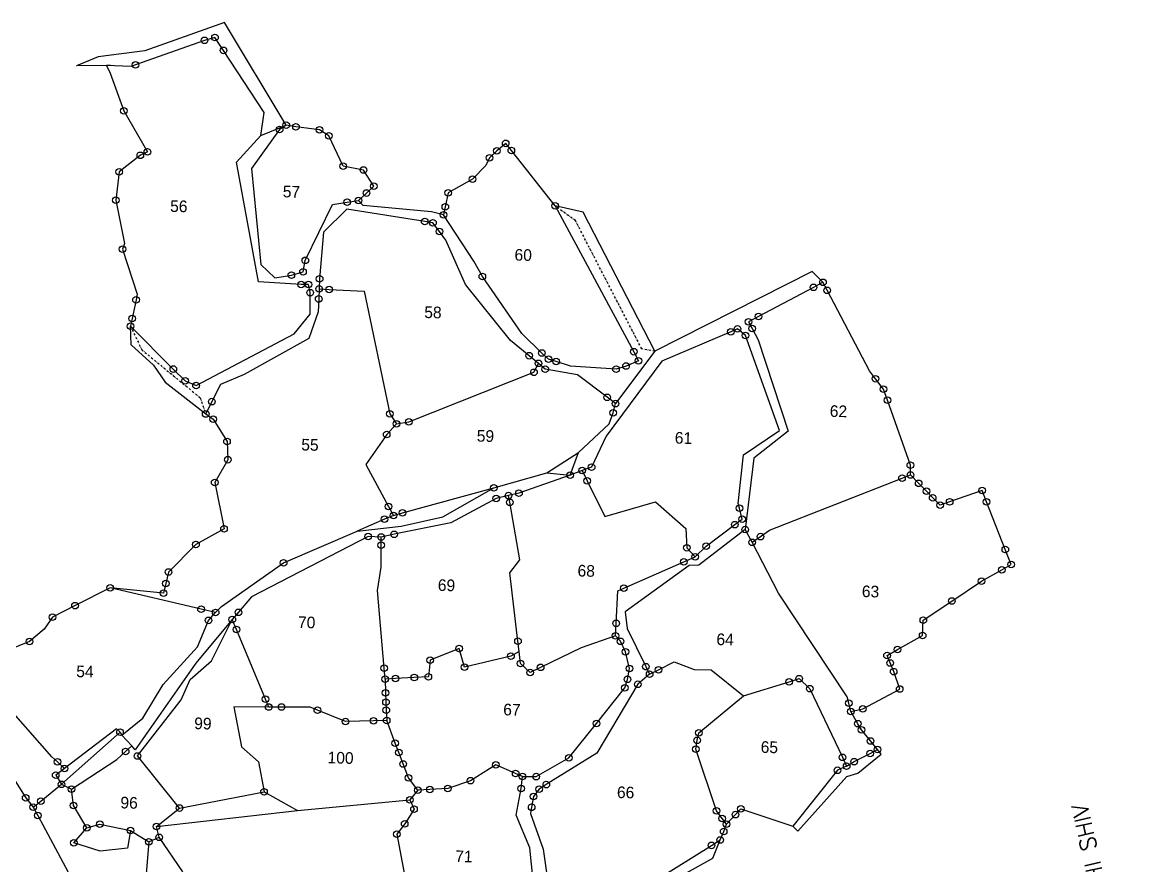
# Model space of a CAD drawing. Header units: metres. Extents: x 266268 to 268660, y 2140798 to 2142438.
# Drawn here: x 267799 to 268649, y 2141797 to 2142438 of the extents above; entities that cross this region are included whole.
import ezdxf

# ---------------------------------------------------------------- set-up
doc = ezdxf.new("R2010")
doc.units = ezdxf.units.M
doc.header["$LTSCALE"] = 0.3
doc.linetypes.add('DASHDOT', pattern=[1, 0.5, -0.25, 0, -0.25])
for name, color, linetype in [('OFF', 1, 'Continuous'), ('POLY_PARCEL', 6, 'Continuous'), ('POLY_ROAD', 30, 'Continuous'), ('POLY_WATER', 4, 'Continuous'), ('SYM_STONE', 1, 'Continuous'), ('TEXT_MAPOUT', 7, 'Continuous'), ('TEXT_PARCEL', 7, 'Continuous'), ('V_BOUND_LINE', 7, 'Continuous'), ('V_BOUND_STREAM_LINE', 7, 'DASHDOT')]:
    doc.layers.add(name, color=color, linetype=linetype)
doc.styles.get("Standard").update_dxf_attribs({"font": 'simplex.shx'})
doc.styles.add('TEXT_MAP', font='', dxfattribs={"height": 1.8})
doc.styles.get('TEXT_MAP').set_extended_font_data('Kruti Dev 050')

msp = doc.modelspace()

# ---------------------------------------------------------------- linework, layer by layer
at = {"layer": 'OFF'}
for p, q in [((267856.59, 2142411.84), (267840.26, 2142405.13)), ((267980.1, 2142352.14), (267999.56, 2142359.96)), ((268225.19, 2142293.82), (268203.83, 2142298.6)), ((268399.15, 2142248.82), (268407.24, 2142240.55)), ((267881.71, 2142193.14), (267881.17, 2142207.23)), ((268388.17, 2141823.49), (268384.47, 2141827.12)), ((267895.21, 2141815.21), (267903.06, 2141818.73))]:
    msp.add_line(p, q, dxfattribs=at)
at = {"layer": 'POLY_PARCEL'}
for p, q in [((268024.53, 2142235.51), (268032.18, 2142235.11)), ((268032.18, 2142235.11), (268058.66, 2142233.74)), ((268058.66, 2142233.74), (268078.24, 2142140.53)), ((268187.72, 2142172.16), (268191.18, 2142178.97)), ((268092.56, 2142134.47), (268187.72, 2142172.16)), ((268078.24, 2142140.53), (268083.36, 2142133.07)), ((268083.36, 2142133.07), (268075.82, 2142124.91)), ((268083.36, 2142133.07), (268092.56, 2142134.47)), ((268075.82, 2142124.91), (268059.87, 2142102)), ((268197.48, 2142095.79), (268221.5, 2142111.17)), ((268059.87, 2142102), (268077.23, 2142070.16)), ((268224.33, 2142097.44), (268228.15, 2142089.65)), ((268228.15, 2142089.65), (268241.46, 2142062.59)), ((268366.63, 2142052.05), (268467.28, 2142091.61)), ((268467.28, 2142091.61), (268473.66, 2142094.12)), ((268087.78, 2142065.29), (268157.12, 2142084.36)), ((268169.32, 2142073.34), (268168.42, 2142078.43)), ((268177.07, 2142029.56), (268169.32, 2142073.34)), ((268241.46, 2142062.59), (268280, 2142073.75)), ((268280, 2142073.75), (268303.1, 2142053.42)), ((268080.92, 2142063.41), (268074.14, 2142060.45)), ((268077.23, 2142070.16), (268080.92, 2142063.41)), ((268080.92, 2142063.41), (268087.78, 2142065.29)), ((268074.14, 2142060.45), (268053.29, 2142051.35)), ((268071.61, 2142040.78), (268071.58, 2142046.97)), ((268303.1, 2142053.42), (268303.91, 2142038.84)), ((268353.45, 2142042.94), (268348.19, 2142052.59)), ((268353.45, 2142042.94), (268359.7, 2142047.26)), ((268359.7, 2142047.26), (268366.63, 2142052.05)), ((268071.7, 2142024.1), (268071.61, 2142040.78)), ((268303.91, 2142038.84), (268310.17, 2142031.91)), ((268373.42, 2142004.19), (268353.45, 2142042.94)), ((268169.39, 2142019.77), (268177.07, 2142029.56)), ((268068.92, 2142006.33), (268071.7, 2142024.1)), ((268175.55, 2141967.77), (268169.39, 2142019.77)), ((267934.79, 2141992.12), (267865.83, 2142008.35)), ((268073.88, 2141947.26), (268068.92, 2142006.33)), ((268425.57, 2141925.46), (268373.42, 2142004.19)), ((267945.89, 2141989.51), (267934.79, 2141992.12)), ((267942.74, 2141952.86), (267958.54, 2141984.21)), ((267961.64, 2141976.76), (267958.54, 2141984.21)), ((267983.7, 2141923.77), (267961.64, 2141976.76)), ((268249.68, 2141971.91), (268223.46, 2141962.77)), ((268130.97, 2141962.3), (268108.85, 2141953.29)), ((268134.86, 2141947.97), (268130.97, 2141962.3)), ((268176.48, 2141959.94), (268175.55, 2141967.77)), ((268223.46, 2141962.77), (268192.76, 2141947.91)), ((267926.66, 2141938.6), (267942.74, 2141952.86)), ((268108.85, 2141953.29), (268107.47, 2141940.79)), ((268170.22, 2141956.5), (268134.86, 2141947.97)), ((268176.48, 2141959.94), (268170.22, 2141956.5)), ((268177.56, 2141950.84), (268176.48, 2141959.94)), ((268074.58, 2141938.95), (268073.88, 2141947.26)), ((268184.84, 2141944.07), (268177.56, 2141950.84)), ((268192.76, 2141947.91), (268184.84, 2141944.07)), ((268275.58, 2141942.67), (268282.31, 2141946.07)), ((268282.31, 2141946.07), (268294.21, 2141952.09)), ((268294.21, 2141952.09), (268309.37, 2141946.4)), ((268309.37, 2141946.4), (268322.33, 2141946.08)), ((268322.33, 2141946.08), (268346.93, 2141926.14)), ((267919.58, 2141923.17), (267926.66, 2141938.6)), ((268082.5, 2141939.39), (268074.58, 2141938.95)), ((268074.58, 2141938.95), (268074.99, 2141928.57)), ((268096.82, 2141940.19), (268082.5, 2141939.39)), ((268107.47, 2141940.79), (268096.82, 2141940.19)), ((268346.93, 2141926.14), (268381.6, 2141936.97)), ((268381.6, 2141936.97), (268389.14, 2141939.32)), ((268389.14, 2141939.32), (268397.24, 2141931.69)), ((268074.99, 2141928.57), (268075.28, 2141921.38)), ((268397.24, 2141931.69), (268422.06, 2141879.54)), ((267821.54, 2141880.01), (267783.28, 2141923.45)), ((267886.52, 2141880.54), (267919.58, 2141923.17)), ((267986.2, 2141917.77), (267983.7, 2141923.77)), ((268075.28, 2141921.38), (268075.52, 2141915.3)), ((268312.96, 2141898.19), (268346.93, 2141926.14)), ((268426.81, 2141920.74), (268425.57, 2141925.46)), ((268428.49, 2141914.34), (268426.81, 2141920.74)), ((267986.2, 2141917.77), (267959.67, 2141917.79)), ((267959.67, 2141917.79), (267965.62, 2141887.58)), ((267995.85, 2141917.76), (267986.2, 2141917.77)), ((268017.61, 2141917.74), (267995.85, 2141917.76)), ((268023.16, 2141915.45), (268017.61, 2141917.74)), ((268044.55, 2141906.66), (268023.16, 2141915.45)), ((268075.52, 2141915.3), (268075.82, 2141907.58)), ((268065.75, 2141907.28), (268044.55, 2141906.66)), ((268075.82, 2141907.58), (268065.75, 2141907.28)), ((268082.35, 2141890.37), (268075.82, 2141907.58)), ((267828.88, 2141859.01), (267873.24, 2141898.7)), ((267870.53, 2141901.1), (267831.13, 2141871.07)), ((267873.24, 2141898.7), (267870.53, 2141901.1)), ((267873.24, 2141898.7), (267874.69, 2141896.45)), ((268311.73, 2141892.46), (268312.96, 2141898.19)), ((267877.53, 2141883.95), (267882.14, 2141888.15)), ((267965.62, 2141887.58), (267978.52, 2141876.22)), ((268085.09, 2141883.13), (268082.35, 2141890.37)), ((268310.66, 2141885.66), (268311.73, 2141892.46)), ((268326.27, 2141838.91), (268310.66, 2141885.66)), ((267825.83, 2141876.01), (267821.54, 2141880.01)), ((267836.47, 2141855.33), (267870.94, 2141877.95)), ((267870.94, 2141877.95), (267877.53, 2141883.95)), ((267918.39, 2141840.98), (267886.52, 2141880.54)), ((268088.38, 2141874.47), (268085.09, 2141883.13)), ((268422.06, 2141879.54), (268425.22, 2141872.89)), ((267831.13, 2141871.07), (267824.38, 2141865.92)), ((267831.13, 2141871.07), (267825.83, 2141876.01)), ((267978.52, 2141876.22), (267982.63, 2141853.38)), ((268092.38, 2141863.91), (268088.38, 2141874.47)), ((268158.7, 2141873.82), (268139.55, 2141861.78)), ((268173.78, 2141867.18), (268158.7, 2141873.82)), ((267824.38, 2141865.92), (267828.88, 2141859.01)), ((268099.52, 2141854.6), (268092.38, 2141863.91)), ((268139.55, 2141861.78), (268122.31, 2141855.88)), ((268178.99, 2141864.89), (268173.78, 2141867.18)), ((267813.05, 2141846.28), (267828.88, 2141859.01)), ((267828.88, 2141859.01), (267836.47, 2141855.33)), ((267837.86, 2141842.98), (267836.47, 2141855.33)), ((267918.39, 2141840.98), (267982.63, 2141853.38)), ((267982.63, 2141853.38), (268008, 2141839.16)), ((268099.52, 2141854.6), (268093.35, 2141847.13)), ((268108.51, 2141855.1), (268099.52, 2141854.6)), ((268122.31, 2141855.88), (268108.51, 2141855.1)), ((267807.34, 2141841.68), (267813.05, 2141846.28)), ((267848.07, 2141825.94), (267837.86, 2141842.98)), ((268008, 2141839.16), (268093.35, 2141847.13)), ((268093.35, 2141847.13), (268096.58, 2141840.04)), ((267900.92, 2141826.86), (267918.39, 2141840.98)), ((267900.92, 2141826.86), (268008, 2141839.16)), ((268096.58, 2141840.04), (268089.49, 2141828.99)), ((268330.69, 2141833.01), (268326.27, 2141838.91)), ((267838.22, 2141814.5), (267848.07, 2141825.94)), ((267848.07, 2141825.94), (267857.92, 2141828.67)), ((267857.92, 2141828.67), (267881.18, 2141823.84)), ((267903.06, 2141818.73), (267900.92, 2141826.86)), ((268089.49, 2141828.99), (268083.49, 2141821.17)), ((268333.98, 2141828.63), (268330.69, 2141833.01)), ((267881.18, 2141823.84), (267878.94, 2141810.51)), ((267881.18, 2141823.84), (267895.21, 2141815.21)), ((267920.91, 2141792.58), (267903.06, 2141818.73)), ((268083.49, 2141821.17), (268093.76, 2141766.69)), ((267858.05, 2141808.27), (267838.22, 2141814.5)), ((267878.94, 2141810.51), (267858.05, 2141808.27)), ((267895.21, 2141815.21), (267893.18, 2141791.19))]:
    msp.add_line(p, q, dxfattribs=at)
at = {"layer": 'POLY_ROAD'}
for p, q in [((267937.35, 2142424.47), (267885.07, 2142405.78)), ((267945.38, 2142426.6), (267937.35, 2142424.47)), ((267951.77, 2142416.85), (267945.38, 2142426.6)), ((267982.77, 2142369.58), (267951.77, 2142416.85)), ((267862.97, 2142405.44), (267840.26, 2142405.13)), ((267866.02, 2142405.3), (267862.97, 2142405.44)), ((267869.15, 2142405.15), (267866.02, 2142405.3)), ((267881.68, 2142404.56), (267869.15, 2142405.15)), ((267885.07, 2142405.78), (267881.68, 2142404.56)), ((267980.1, 2142352.14), (267982.77, 2142369.58)), ((268400.01, 2142236.72), (268358.29, 2142214.64)), ((268407.24, 2142240.55), (268400.01, 2142236.72)), ((268358.29, 2142214.64), (268350.69, 2142210.61)), ((268350.69, 2142210.61), (268353.4, 2142205.51)), ((268337.26, 2142202.96), (268284.73, 2142180.62)), ((268342.32, 2142205.11), (268337.26, 2142202.96)), ((268348.36, 2142200.07), (268342.32, 2142205.11)), ((268374.31, 2142127.94), (268348.36, 2142200.07)), ((268353.4, 2142205.51), (268358, 2142196.84)), ((268358, 2142196.84), (268380.84, 2142127.54)), ((268284.73, 2142180.62), (268242.6, 2142123.56)), ((268247.79, 2142141.32), (268249.7, 2142148.35)), ((268244.77, 2142132.95), (268247.79, 2142141.32)), ((268221.5, 2142111.17), (268244.77, 2142132.95)), ((268242.6, 2142123.56), (268231.5, 2142100.15)), ((268346.96, 2142109.39), (268374.31, 2142127.94)), ((268380.84, 2142127.54), (268354.7, 2142106.84)), ((268215.18, 2142093.97), (268221.5, 2142111.17)), ((268342.85, 2142072.53), (268346.96, 2142109.39)), ((268354.7, 2142106.84), (268348.19, 2142052.59)), ((268224.33, 2142097.44), (268215.18, 2142093.97)), ((268231.5, 2142100.15), (268224.33, 2142097.44)), ((268157.12, 2142084.36), (268197.48, 2142095.79)), ((268215.18, 2142093.97), (268176.32, 2142080.27)), ((268197.48, 2142095.79), (268215.18, 2142093.97)), ((268118.52, 2142062.37), (268157.12, 2142084.36)), ((268176.32, 2142080.27), (268168.42, 2142078.43)), ((268159.04, 2142076.24), (268124.47, 2142057.87)), ((268168.42, 2142078.43), (268159.04, 2142076.24)), ((268343.75, 2142068.9), (268342.85, 2142072.53)), ((268345.85, 2142060.45), (268343.75, 2142068.9)), ((268053.29, 2142051.35), (268086.88, 2142055.3)), ((268124.47, 2142057.87), (268081.53, 2142049.02)), ((268086.88, 2142055.3), (268118.52, 2142062.37)), ((268318.56, 2142040.1), (268340.37, 2142056.37)), ((268340.37, 2142056.37), (268345.85, 2142060.45)), ((268061.7, 2142047.32), (267973.08, 2142001.61)), ((267997.53, 2142027.35), (268053.29, 2142051.35)), ((268071.58, 2142046.97), (268061.7, 2142047.32)), ((268081.53, 2142049.02), (268071.58, 2142046.97)), ((268348.19, 2142052.59), (268312.93, 2142025.66)), ((268310.17, 2142031.91), (268318.56, 2142040.1)), ((268301.62, 2142028.17), (268310.17, 2142031.91)), ((267950.25, 2141994.21), (267997.53, 2142027.35)), ((268255.94, 2142008.13), (268301.62, 2142028.17)), ((268305.49, 2142025.42), (268257.09, 2141990.19)), ((268312.93, 2142025.66), (268305.49, 2142025.42)), ((268250.18, 2141981.34), (268251.49, 2142006.18)), ((268251.49, 2142006.18), (268255.94, 2142008.13)), ((267973.08, 2142001.61), (267963.16, 2141989.74)), ((267940.42, 2141983.62), (267945.89, 2141989.51)), ((267945.89, 2141989.51), (267950.25, 2141994.21)), ((267963.16, 2141989.74), (267958.54, 2141984.21)), ((268257.09, 2141990.19), (268258.59, 2141977.51)), ((267958.54, 2141984.21), (267930.9, 2141951.14)), ((267932.16, 2141963.54), (267940.42, 2141983.62)), ((268249.68, 2141971.91), (268250.18, 2141981.34)), ((268253.51, 2141967.69), (268249.68, 2141971.91)), ((268258.59, 2141977.51), (268272.77, 2141948.44)), ((267906.15, 2141934.86), (267932.16, 2141963.54)), ((268257.31, 2141959.71), (268253.51, 2141967.69)), ((268260.22, 2141947.02), (268257.31, 2141959.71)), ((267930.9, 2141951.14), (267884.73, 2141885.26)), ((268258.79, 2141938.8), (268260.22, 2141947.02)), ((268272.77, 2141948.44), (268275.58, 2141942.67)), ((268256.67, 2141932.33), (268258.79, 2141938.8)), ((268275.58, 2141942.67), (268266.68, 2141935.03)), ((267890.53, 2141909.23), (267906.15, 2141934.86)), ((268235.12, 2141905.31), (268256.67, 2141932.33)), ((268266.68, 2141935.03), (268235.5, 2141882.59)), ((267874.69, 2141896.45), (267890.53, 2141909.23)), ((268214.21, 2141879.1), (268235.12, 2141905.31)), ((267882.14, 2141888.15), (267874.69, 2141896.45)), ((267884.73, 2141885.26), (267882.14, 2141888.15)), ((268443.02, 2141882.45), (268448.59, 2141885.44)), ((268189.41, 2141864.85), (268214.21, 2141879.1)), ((268235.5, 2141882.59), (268197.08, 2141858.77)), ((268430.87, 2141876.23), (268443.02, 2141882.45)), ((268418.34, 2141869.66), (268384.47, 2141827.12)), ((268425.22, 2141872.89), (268418.34, 2141869.66)), ((268425.22, 2141872.89), (268430.87, 2141876.23)), ((268177.96, 2141855.79), (268178.99, 2141864.89)), ((268178.99, 2141864.89), (268189.41, 2141864.85)), ((268174.23, 2141835.48), (268177.96, 2141855.79)), ((268191.67, 2141855.41), (268187.33, 2141849.73)), ((268197.08, 2141858.77), (268191.67, 2141855.41)), ((268187.33, 2141849.73), (268185.95, 2141841.54)), ((268184.46, 2141810.8), (268174.23, 2141835.48)), ((268185.95, 2141841.54), (268185.15, 2141836.78)), ((268185.15, 2141836.78), (268194.79, 2141809.67)), ((268187.14, 2141785.98), (268184.46, 2141810.8)), ((268194.79, 2141809.67), (268197.33, 2141791.97)), ((268271.02, 2141780.37), (268322.65, 2141812.6)), ((268322.65, 2141812.6), (268329.21, 2141816.7))]:
    msp.add_line(p, q, dxfattribs=at)
at = {"layer": 'POLY_WATER'}
for p, q in [((267961.77, 2142331.93), (267980.1, 2142352.14)), ((267994.49, 2142356.78), (267973.06, 2142326.97)), ((267999.56, 2142359.96), (267994.49, 2142356.78)), ((267978.36, 2142241.03), (267961.77, 2142331.93)), ((267973.06, 2142326.97), (267980.32, 2142254.21)), ((268034.62, 2142299.69), (268045.89, 2142301.42)), ((268045.89, 2142301.42), (268054.48, 2142302.73)), ((268014.01, 2142257.25), (268034.62, 2142299.69)), ((268045.46, 2142296.15), (268027.74, 2142278.75)), ((268104.69, 2142286.75), (268045.46, 2142296.15)), ((268203.83, 2142298.6), (268263.48, 2142187.82)), ((268279.55, 2142188.16), (268225.19, 2142293.82)), ((268225.19, 2142293.82), (268225.19, 2142293.82)), ((268110.98, 2142285.68), (268104.69, 2142286.75)), ((268115.94, 2142279.11), (268110.98, 2142285.68)), ((268142.14, 2142256.71), (268119.05, 2142291.78)), ((268027.74, 2142278.75), (268024.88, 2142243.24)), ((268120.84, 2142272.61), (268115.94, 2142279.11)), ((268135.59, 2142238.96), (268120.84, 2142272.61)), ((267980.32, 2142254.21), (267990.76, 2142243.88)), ((268012.25, 2142248.54), (268014.01, 2142257.25)), ((268148.48, 2142245.05), (268142.14, 2142256.71)), ((267990.76, 2142243.88), (268003.4, 2142246.03)), ((268003.4, 2142246.03), (268012.25, 2142248.54)), ((268024.88, 2142243.24), (268024.53, 2142235.51)), ((268178.47, 2142201.61), (268148.48, 2142245.05)), ((268010.88, 2142238.95), (267978.36, 2142241.03)), ((268016.51, 2142238.96), (268010.88, 2142238.95)), ((268017.66, 2142232.69), (268016.51, 2142238.96)), ((268024.53, 2142235.51), (268024.18, 2142227.9)), ((268169.88, 2142196.28), (268135.59, 2142238.96)), ((268017.69, 2142216.41), (268017.66, 2142232.69)), ((268024.18, 2142227.9), (268023.74, 2142218.22)), ((268005.5, 2142201.47), (268017.69, 2142216.41)), ((268023.74, 2142218.22), (268016.66, 2142197.74)), ((267881.17, 2142207.23), (267913.73, 2142174.64)), ((267930.99, 2142162.04), (268005.5, 2142201.47)), ((268193.62, 2142186.81), (268178.47, 2142201.61)), ((267881.71, 2142193.14), (267881.71, 2142193.14)), ((267881.71, 2142193.14), (267898.74, 2142177.49)), ((268016.66, 2142197.74), (267967.55, 2142170.55)), ((268184.04, 2142184.78), (268169.88, 2142196.28)), ((268191.18, 2142178.97), (268184.04, 2142184.78)), ((268198.66, 2142182.13), (268193.62, 2142186.81)), ((268279.55, 2142188.16), (268249.7, 2142148.35)), ((268263.48, 2142187.82), (268267.19, 2142180.93)), ((267898.74, 2142177.49), (267907.67, 2142164.62)), ((267913.73, 2142174.64), (267922.71, 2142165.66)), ((268196.31, 2142174.51), (268191.18, 2142178.97)), ((268220.88, 2142170.28), (268196.31, 2142174.51)), ((268204.52, 2142180.3), (268198.66, 2142182.13)), ((268215.34, 2142176.93), (268204.52, 2142180.3)), ((268250.02, 2142174.54), (268215.34, 2142176.93)), ((268257.62, 2142176.94), (268250.02, 2142174.54)), ((268267.19, 2142180.93), (268257.62, 2142176.94)), ((267922.71, 2142165.66), (267930.99, 2142162.04)), ((267967.55, 2142170.55), (267949.53, 2142162.96)), ((268243.37, 2142153.16), (268220.88, 2142170.28)), ((267907.67, 2142164.62), (267938.34, 2142140.47)), ((267949.53, 2142162.96), (267943.02, 2142149.87)), ((267943.02, 2142149.87), (267938.34, 2142140.47)), ((268249.7, 2142148.35), (268243.37, 2142153.16))]:
    msp.add_line(p, q, dxfattribs=at)
at = {"layer": 'SYM_STONE'}
for centre in [(267945.38, 2142426.6), (267937.35, 2142424.47), (267951.77, 2142416.85), (267885.07, 2142405.78), (267876.09, 2142370.89), (267999.56, 2142359.96), (268006.92, 2142358.71), (267994.49, 2142356.78), (268024.81, 2142356.44), (268031.78, 2142351.84), (268166.21, 2142346.16), (267888.68, 2142337.09), (267894.03, 2142339.64), (268153.85, 2142335.26), (268159.42, 2142340.58), (268170.51, 2142340.73), (267872.58, 2142324.44), (268042.69, 2142328.83), (268058.13, 2142325.9), (268141, 2142318.9), (268060.57, 2142308.41), (268066.12, 2142313.59), (268122.55, 2142308.58), (267870.15, 2142303.02), (268045.89, 2142301.42), (268054.48, 2142302.73), (268203.83, 2142298.6), (268119.05, 2142291.78), (268120.35, 2142298), (268104.69, 2142286.75), (268110.98, 2142285.68), (268115.94, 2142279.11), (267875.06, 2142265.79), (268014.01, 2142257.25), (268012.25, 2142248.54), (268003.4, 2142246.03), (268024.88, 2142243.24), (268148.48, 2142245.05), (268407.24, 2142240.55), (268010.88, 2142238.95), (268016.51, 2142238.96), (268017.66, 2142232.69), (268024.53, 2142235.51), (268032.18, 2142235.11), (268400.01, 2142236.72), (268410.42, 2142234.48), (267885.42, 2142227.33), (268024.18, 2142227.9), (268358.29, 2142214.64), (267881.17, 2142207.23), (267882.42, 2142213.14), (268342.32, 2142205.11), (268350.69, 2142210.61), (268353.4, 2142205.51), (268337.26, 2142202.96), (268348.36, 2142200.07), (268184.04, 2142184.78), (268193.62, 2142186.81), (268198.66, 2142182.13), (268204.52, 2142180.3), (268263.48, 2142187.82), (268267.19, 2142180.93), (267913.73, 2142174.64), (268187.72, 2142172.16), (268191.18, 2142178.97), (268196.31, 2142174.51), (268250.02, 2142174.54), (268257.62, 2142176.94), (267922.71, 2142165.66), (268447.1, 2142167.29), (267930.99, 2142162.04), (268453.27, 2142159.31), (267943.02, 2142149.87), (268243.37, 2142153.16), (268249.7, 2142148.35), (268456.2, 2142151.01), (267938.34, 2142140.47), (268078.24, 2142140.53), (268247.79, 2142141.32), (267944.05, 2142136.46), (268083.36, 2142133.07), (268092.56, 2142134.47), (268075.82, 2142124.91), (267954.52, 2142119.61), (267955.19, 2142105.73), (268224.33, 2142097.44), (268231.5, 2142100.15), (268473.63, 2142101.55), (267945.17, 2142088.44), (268215.18, 2142093.97), (268228.15, 2142089.65), (268467.28, 2142091.61), (268473.66, 2142094.12), (268479.92, 2142087.79), (268157.12, 2142084.36), (268168.42, 2142078.43), (268176.32, 2142080.27), (268485.81, 2142081.82), (268528.11, 2142082.25), (268077.23, 2142070.16), (268159.04, 2142076.24), (268169.32, 2142073.34), (268490.58, 2142076.66), (268496.26, 2142071.25), (268503.48, 2142073.74), (268531.48, 2142073.69), (268080.92, 2142063.41), (268087.78, 2142065.29), (268343.75, 2142068.9), (267952.25, 2142053.11), (268074.14, 2142060.45), (268340.37, 2142056.37), (268345.85, 2142060.45), (268348.19, 2142052.59), (268061.7, 2142047.32), (268071.58, 2142046.97), (268081.53, 2142049.02), (268359.7, 2142047.26), (267930.94, 2142041.34), (268071.61, 2142040.78), (268303.91, 2142038.84), (268318.56, 2142040.1), (268353.45, 2142042.94), (268545.75, 2142037.46), (267997.53, 2142027.35), (268301.62, 2142028.17), (268310.17, 2142031.91), (267910.15, 2142020.37), (268543.06, 2142022.11), (268550.21, 2142026.15), (267908.04, 2142011.6), (268527.68, 2142013.43), (267865.83, 2142008.35), (267906.27, 2142004.22), (268255.94, 2142008.13), (267839.08, 2141994.8), (268505.11, 2141998.32), (267821.94, 2141986.12), (267934.79, 2141992.12), (267945.89, 2141989.51), (267963.16, 2141989.74), (267940.42, 2141983.62), (267958.54, 2141984.21), (267961.64, 2141976.76), (268250.18, 2141981.34), (268483.47, 2141983.83), (267804.47, 2141967.52), (268175.55, 2141967.77), (268249.68, 2141971.91), (268253.51, 2141967.69), (268482.96, 2141972.16), (268130.97, 2141962.3), (268257.31, 2141959.71), (268463.89, 2141961.47), (268108.85, 2141953.29), (268170.22, 2141956.5), (268177.56, 2141950.84), (268455.91, 2141957), (268458.27, 2141951.23), (268073.88, 2141947.26), (268134.86, 2141947.97), (268184.84, 2141944.07), (268192.76, 2141947.91), (268260.22, 2141947.02), (268272.77, 2141948.44), (268275.58, 2141942.67), (268282.31, 2141946.07), (268460.96, 2141944.64), (268074.58, 2141938.95), (268082.5, 2141939.39), (268096.82, 2141940.19), (268107.47, 2141940.79), (268258.79, 2141938.8), (268266.68, 2141935.03), (268381.6, 2141936.97), (268389.14, 2141939.32), (268074.99, 2141928.57), (268256.67, 2141932.33), (268397.24, 2141931.69), (268465.51, 2141931.45), (267983.7, 2141923.77), (267986.2, 2141917.77), (267995.85, 2141917.76), (268075.28, 2141921.38), (268426.81, 2141920.74), (268437.43, 2141916.31), (268023.16, 2141915.45), (268075.52, 2141915.3), (268428.49, 2141914.34), (268044.55, 2141906.66), (268065.75, 2141907.28), (268075.82, 2141907.58), (268235.12, 2141905.31), (268433.73, 2141905.09), (268436.43, 2141900.34), (267873.24, 2141898.7), (268311.73, 2141892.46), (268312.96, 2141898.19), (268443.28, 2141891.94), (267877.53, 2141883.95), (268082.35, 2141890.37), (268085.09, 2141883.13), (268310.66, 2141885.66), (268443.02, 2141882.45), (268448.59, 2141885.44), (267825.83, 2141876.01), (267886.52, 2141880.54), (268088.38, 2141874.47), (268158.7, 2141873.82), (268214.21, 2141879.1), (268422.06, 2141879.54), (268430.87, 2141876.23), (267824.38, 2141865.92), (267831.13, 2141871.07), (268173.78, 2141867.18), (268418.34, 2141869.66), (268425.22, 2141872.89), (267828.88, 2141859.01), (268092.38, 2141863.91), (268139.55, 2141861.78), (268178.99, 2141864.89), (268189.41, 2141864.85), (268197.08, 2141858.77), (267801.59, 2141848.69), (267836.47, 2141855.33), (267982.63, 2141853.38), (268099.52, 2141854.6), (268108.51, 2141855.1), (268122.31, 2141855.88), (268177.96, 2141855.79), (268187.33, 2141849.73), (268191.67, 2141855.41), (267807.34, 2141841.68), (267813.05, 2141846.28), (267837.86, 2141842.98), (267918.39, 2141840.98), (268093.35, 2141847.13), (268096.58, 2141840.04), (268185.95, 2141841.54), (268344.91, 2141840.46), (267810.77, 2141835.28), (268326.27, 2141838.91), (268330.69, 2141833.01), (268340.76, 2141835.97), (267848.07, 2141825.94), (267857.92, 2141828.67), (267881.18, 2141823.84), (267900.92, 2141826.86), (268089.49, 2141828.99), (268331.81, 2141823.19), (268333.98, 2141828.63), (267838.22, 2141814.5), (267895.21, 2141815.21), (267903.06, 2141818.73), (268083.49, 2141821.17), (268329.21, 2141816.7), (268322.65, 2141812.6)]:
    msp.add_circle(centre, 2.51, dxfattribs=at)
at = {"layer": 'V_BOUND_LINE'}
for p, q in [((267952.49, 2142438.14), (267892.11, 2142416.59)), ((267999.56, 2142359.96), (267952.49, 2142438.14)), ((267892.11, 2142416.59), (267856.59, 2142411.84)), ((267856.59, 2142411.84), (267856.59, 2142411.84)), ((267862.97, 2142405.44), (267865.74, 2142399.4)), ((267865.74, 2142399.4), (267876.09, 2142370.89)), ((267876.09, 2142370.89), (267894.03, 2142339.64)), ((268006.92, 2142358.71), (267999.56, 2142359.96)), ((268024.81, 2142356.44), (268006.92, 2142358.71)), ((268031.78, 2142351.84), (268024.81, 2142356.44)), ((268042.69, 2142328.83), (268031.78, 2142351.84)), ((268166.21, 2142346.16), (268159.42, 2142340.58)), ((268170.51, 2142340.73), (268166.21, 2142346.16)), ((267888.68, 2142337.09), (267872.58, 2142324.44)), ((267894.03, 2142339.64), (267888.68, 2142337.09)), ((268153.85, 2142335.26), (268151.13, 2142329.33)), ((268159.42, 2142340.58), (268153.85, 2142335.26)), ((268203.83, 2142298.6), (268170.51, 2142340.73)), ((268058.13, 2142325.9), (268042.69, 2142328.83)), ((268151.13, 2142329.33), (268141, 2142318.9)), ((267872.58, 2142324.44), (267870.15, 2142303.02)), ((268066.12, 2142313.59), (268058.13, 2142325.9)), ((268141, 2142318.9), (268122.55, 2142308.58)), ((268060.57, 2142308.41), (268066.12, 2142313.59)), ((267870.15, 2142303.02), (267876.61, 2142270.02)), ((268054.48, 2142302.73), (268060.57, 2142308.41)), ((268058, 2142299.03), (268054.48, 2142302.73)), ((268122.55, 2142308.58), (268120.35, 2142298)), ((268109.75, 2142294.13), (268058, 2142299.03)), ((268119.05, 2142291.78), (268109.75, 2142294.13)), ((268120.35, 2142298), (268119.05, 2142291.78)), ((267876.61, 2142270.02), (267875.06, 2142265.79)), ((267875.06, 2142265.79), (267886.34, 2142231.64)), ((268399.15, 2142248.82), (268279.55, 2142188.16)), ((268399.15, 2142248.82), (268399.15, 2142248.82)), ((268410.42, 2142234.48), (268407.24, 2142240.55)), ((268442.46, 2142173.28), (268410.42, 2142234.48)), ((267885.42, 2142227.33), (267882.42, 2142213.14)), ((267886.34, 2142231.64), (267885.42, 2142227.33)), ((267882.42, 2142213.14), (267881.17, 2142207.23)), ((268447.1, 2142167.29), (268442.46, 2142173.28)), ((268453.27, 2142159.31), (268447.1, 2142167.29)), ((268456.2, 2142151.01), (268453.27, 2142159.31)), ((268473.63, 2142101.55), (268456.2, 2142151.01)), ((267938.34, 2142140.47), (267944.05, 2142136.46)), ((267944.05, 2142136.46), (267954.52, 2142119.61)), ((267954.52, 2142119.61), (267955.19, 2142105.73)), ((267955.19, 2142105.73), (267945.17, 2142088.44)), ((268473.66, 2142094.12), (268473.63, 2142101.55)), ((268479.92, 2142087.79), (268473.66, 2142094.12)), ((267945.17, 2142088.44), (267952.25, 2142053.11)), ((268485.81, 2142081.82), (268479.92, 2142087.79)), ((268490.58, 2142076.66), (268485.81, 2142081.82)), ((268528.11, 2142082.25), (268503.48, 2142073.74)), ((268531.48, 2142073.69), (268528.11, 2142082.25)), ((268496.26, 2142071.25), (268490.58, 2142076.66)), ((268503.48, 2142073.74), (268496.26, 2142071.25)), ((268545.75, 2142037.46), (268531.48, 2142073.69)), ((267952.25, 2142053.11), (267930.94, 2142041.34)), ((267930.94, 2142041.34), (267910.15, 2142020.37)), ((268550.21, 2142026.15), (268545.75, 2142037.46)), ((268527.68, 2142013.43), (268543.06, 2142022.11)), ((268543.06, 2142022.11), (268550.21, 2142026.15)), ((267910.15, 2142020.37), (267908.04, 2142011.6)), ((268505.11, 2141998.32), (268527.68, 2142013.43)), ((267865.83, 2142008.35), (267839.08, 2141994.8)), ((267906.27, 2142004.22), (267865.83, 2142008.35)), ((267908.04, 2142011.6), (267906.27, 2142004.22)), ((268483.47, 2141983.83), (268505.11, 2141998.32)), ((267839.08, 2141994.8), (267821.94, 2141986.12)), ((267821.94, 2141986.12), (267815.66, 2141976.96)), ((268482.96, 2141972.16), (268483.47, 2141983.83)), ((267815.66, 2141976.96), (267804.47, 2141967.52)), ((268463.89, 2141961.47), (268482.96, 2141972.16)), ((267804.47, 2141967.52), (267773.27, 2141954.97)), ((268455.91, 2141957), (268463.89, 2141961.47)), ((268458.27, 2141951.23), (268455.91, 2141957)), ((268460.96, 2141944.64), (268458.27, 2141951.23)), ((268465.51, 2141931.45), (268460.96, 2141944.64)), ((268437.43, 2141916.31), (268465.51, 2141931.45)), ((267757.41, 2141918.6), (267801.59, 2141848.69)), ((268428.49, 2141914.34), (268437.43, 2141916.31)), ((268433.73, 2141905.09), (268428.49, 2141914.34)), ((268436.43, 2141900.34), (268433.73, 2141905.09)), ((268443.28, 2141891.94), (268436.43, 2141900.34)), ((268448.59, 2141885.44), (268443.28, 2141891.94)), ((268451.39, 2141882.01), (268448.59, 2141885.44)), ((268433.8, 2141867.36), (268451.39, 2141882.01)), ((268388.17, 2141823.49), (268425.24, 2141865.03)), ((268425.24, 2141865.03), (268433.8, 2141867.36)), ((267801.59, 2141848.69), (267807.34, 2141841.68)), ((267807.34, 2141841.68), (267810.77, 2141835.28)), ((267810.77, 2141835.28), (267890.04, 2141687.21)), ((268333.98, 2141828.63), (268340.76, 2141835.97)), ((268340.76, 2141835.97), (268344.91, 2141840.46)), ((268344.91, 2141840.46), (268384.47, 2141827.12)), ((268331.81, 2141823.19), (268333.98, 2141828.63)), ((268329.21, 2141816.7), (268331.81, 2141823.19)), ((268388.17, 2141823.49), (268388.17, 2141823.49)), ((268323.67, 2141802.86), (268329.21, 2141816.7)), ((268266.74, 2141771.31), (268323.67, 2141802.86))]:
    msp.add_line(p, q, dxfattribs=at)
at = {"layer": 'V_BOUND_STREAM_LINE', "ltscale": 10}
for p, q in [((268219.19, 2142287.45), (268203.83, 2142298.6)), ((268269.58, 2142189.96), (268219.19, 2142287.45)), ((267881.17, 2142207.23), (267889.76, 2142189.3)), ((267889.76, 2142189.3), (267934.21, 2142152.81)), ((268279.55, 2142188.16), (268269.58, 2142189.96)), ((267934.21, 2142152.81), (267938.34, 2142140.47))]:
    msp.add_line(p, q, dxfattribs=at)

# ---------------------------------------------------------------- texts
at = {"layer": 'TEXT_MAPOUT'}
msp.add_text('MAUJE KARADICHI SHIV', height=12.2913, rotation=102.62525, dxfattribs=at).set_placement((268649.01, 2141661.47))
at = {"layer": 'TEXT_PARCEL', "style": 'TEXT_MAP'}
for s, p in [('57', (267996.8, 2142305.21)), ('56', (267911.23, 2142294.13)), ('60', (268172.85, 2142257.09)), ('58', (268104.29, 2142213.48)), ('62', (268412.33, 2142138.33)), ('59', (268144.16, 2142119.52)), ('61', (268294.59, 2142118.01)), ('55', (268010.87, 2142112.79)), ('68', (268220.73, 2142017.02)), ('69', (268114.58, 2142006.05)), ('63', (268436.69, 2142001.34)), ('70', (268008.38, 2141977.83)), ('64', (268326.23, 2141964.86)), ('54', (267839.92, 2141940.5)), ('67', (268164.27, 2141911.49)), ('99', (267929.53, 2141900.97)), ('65', (268359.84, 2141882.97)), ('100', (268030.83, 2141874.99)), ('66', (268250.66, 2141848.6)), ('96', (267873.46, 2141840.74)), ('71', (268127.8, 2141799.94))]:
    msp.add_text(s, height=8.85, rotation=358.57901, dxfattribs=at).set_placement(p)

doc.saveas('drawing.dxf')
